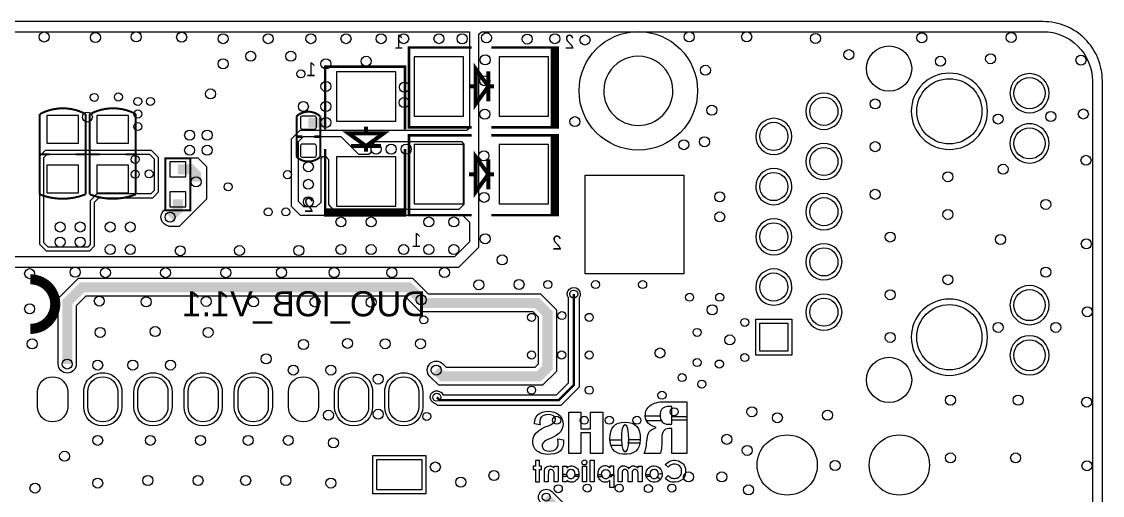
# Model space of a CAD drawing. Extents: x -3.5 to 81.5, y -3.5 to 52.5.
# Drawn here: x 26.8 to 81.5, y 28.5 to 52.5 of the extents above; entities that cross this region are included whole.
import ezdxf

# ---------------------------------------------------------------- set-up
doc = ezdxf.new("R2010")
doc.units = 0
for name, color, linetype in [('BG_OUTLINE', 254, 'CONTINUOUS'), ('BG_SILKSCREEN_BOTTOM', 6, 'CONTINUOUS'), ('ET_BOTTOM', 254, 'CONTINUOUS'), ('PG_SILKSCREEN_BOTTOM', 143, 'CONTINUOUS'), ('PIN_BOTTOM', 1, 'CONTINUOUS'), ('VC_BOTTOM', 254, 'CONTINUOUS')]:
    doc.layers.add(name, color=color, linetype=linetype)

msp = doc.modelspace()

# ---------------------------------------------------------------- linework, layer by layer
at = {"layer": 'BG_OUTLINE'}
msp.add_lwpolyline([(78.5, -3.5001, 0.414214), (81.5, -0.5001), (81.5, 49.5, 0.414214), (78.5, 52.5), (-0.5001, 52.5, 0.414217), (-3.5001, 49.5), (-3.5001, -0.5001, 0.414219), (-0.5001, -3.5001)], format="xyb", close=True, dxfattribs=at)
msp.add_lwpolyline([(59.7499, 48.9999, 1.000001), (56.2499, 48.9999, 0.999999), (59.7499, 48.9999)], format="xyb", dxfattribs=at)
at = {"layer": 'BG_SILKSCREEN_BOTTOM'}
for points in [[(57.8028, 39.7391), (55.3029, 39.7391), (55.3029, 44.7388), (60.3026, 44.7388), (60.3026, 39.7391), (57.8228, 39.7391)], [(59.309, 33.274), (60.452, 33.274), (60.452, 32.3342), (59.69, 32.3342), (59.69, 33.0302), (59.6824, 33.0327), (59.5376, 33.0327), (59.4563, 33.0276), (59.342, 33.0022), (59.248, 32.9514), (59.1795, 32.8803), (59.1312, 32.7838), (59.1083, 32.6644), (59.1058, 32.5247), (59.1261, 32.3977), (59.1668, 32.2986), (58.486, 32.2986), (58.3997, 32.3469), (58.3692, 32.4485), (58.354, 32.5628), (58.3565, 32.6492), (58.3667, 32.7228), (58.3844, 32.7914), (58.4124, 32.8574), (58.4479, 32.9184), (58.4911, 32.9768), (58.5445, 33.0302), (58.6054, 33.0784), (58.674, 33.1241), (58.7477, 33.1622), (58.8264, 33.1953), (58.9128, 33.2232), (59.0017, 33.2461), (59.0982, 33.2613), (59.1312, 33.2638), (59.1998, 33.2689)], [(53.02, 32.1107), (52.7431, 32.1615), (52.7583, 32.3342), (52.8066, 32.479), (52.8828, 32.5958), (52.992, 32.6847), (53.1317, 32.7457), (53.3019, 32.7787), (53.4695, 32.7863), (53.5635, 32.7787), (53.655, 32.766), (53.7388, 32.7431), (53.8175, 32.7127), (53.8912, 32.6771), (53.9572, 32.6314), (54.0182, 32.578), (54.0715, 32.5222), (54.1122, 32.4587), (54.1452, 32.3901), (54.168, 32.319), (54.1833, 32.2428), (54.1884, 32.1589), (54.1757, 32.0192), (54.135, 31.8872), (54.069, 31.7652), (53.9725, 31.6586), (53.848, 31.562), (53.6956, 31.4782), (53.5457, 31.4173), (53.4187, 31.3639), (53.3248, 31.3131), (53.2486, 31.2572), (53.1927, 31.2014), (53.1546, 31.1429), (53.1393, 31.0845), (53.1393, 31.0109), (53.1571, 30.9397), (53.1901, 30.8813), (53.2384, 30.8356), (53.3044, 30.8026), (53.3857, 30.7823), (53.4848, 30.7746), (53.6067, 30.7823), (53.7134, 30.8051), (53.7997, 30.8483), (53.8658, 30.9067), (53.9115, 30.9855), (53.9394, 31.0794), (53.9445, 31.1734), (53.9445, 31.2039), (53.942, 31.2369), (53.9369, 31.2699), (53.9318, 31.3055), (53.9166, 31.3817), (53.9166, 31.3995), (54.2061, 31.336), (54.2087, 31.3182), (54.2112, 31.2776), (54.2138, 31.2268), (54.2138, 31.1861), (54.1909, 31.021), (54.1325, 30.8864), (54.0385, 30.7746), (53.9115, 30.6934), (53.7489, 30.64), (53.5508, 30.6121), (53.3832, 30.607), (53.2841, 30.6172), (53.1901, 30.6324), (53.1038, 30.6553), (53.0225, 30.6883), (52.9488, 30.7289), (52.8803, 30.7772), (52.8193, 30.8331), (52.7685, 30.894), (52.7253, 30.9601), (52.6923, 31.0312), (52.6694, 31.1099), (52.6567, 31.1912), (52.6542, 31.2852), (52.6745, 31.43), (52.7279, 31.5646), (52.8168, 31.689), (52.9387, 31.8008), (53.0962, 31.9024), (53.2867, 31.9938), (53.4594, 32.0573), (53.561, 32.1005), (53.6448, 32.1462), (53.7108, 32.192), (53.7591, 32.2428), (53.7896, 32.2961), (53.8048, 32.3494), (53.7997, 32.418), (53.7794, 32.479), (53.7464, 32.5298), (53.6956, 32.5679), (53.627, 32.5958), (53.5457, 32.6136), (53.4467, 32.6187), (53.3248, 32.6085), (53.2206, 32.5831), (53.1393, 32.5425), (53.0784, 32.4841), (53.0352, 32.4079), (53.0123, 32.3164), (53.0073, 32.2453), (53.0098, 32.225), (53.0098, 32.2072), (53.0123, 32.1869), (53.0174, 32.164), (53.025, 32.1158)], [(56.1975, 32.7482), (56.1975, 30.6476), (55.5854, 30.6476), (55.5854, 31.6916), (55.0901, 31.6916), (55.0901, 30.6476), (54.4805, 30.6476), (54.4805, 32.7482), (55.0901, 32.7482), (55.0901, 31.9024), (55.5854, 31.9024), (55.5854, 32.7482)], [(59.69, 32.5222), (60.452, 32.5222), (60.452, 30.6476), (59.69, 30.6476), (59.69, 31.91), (59.5427, 31.91), (59.4563, 31.8999), (59.3852, 31.877), (59.3242, 31.8364), (59.2734, 31.783), (59.2379, 31.717), (59.2099, 31.6357), (59.1972, 31.5392), (59.1922, 31.4554), (59.1896, 31.2649), (59.1845, 31.1074), (59.1845, 31.0769), (59.182, 31.0109), (59.1769, 30.9474), (59.1718, 30.8864), (59.1617, 30.828), (59.149, 30.7746), (59.1337, 30.7213), (59.1236, 30.6934), (59.116, 30.673), (59.0982, 30.6476), (58.2879, 30.6476), (58.293, 30.6654), (58.3184, 30.7111), (58.3413, 30.767), (58.3616, 30.8305), (58.3819, 30.9042), (58.3971, 30.988), (58.4098, 31.082), (58.4225, 31.1836), (58.4302, 31.2826), (58.4403, 31.369), (58.453, 31.4477), (58.4581, 31.4757), (58.4657, 31.5163), (58.481, 31.5798), (58.4962, 31.6332), (58.514, 31.6814), (58.5343, 31.7195), (58.5572, 31.7525), (58.5876, 31.7856), (58.6232, 31.816), (58.6638, 31.8465), (58.7121, 31.877), (58.768, 31.9049), (58.8289, 31.9329), (58.8975, 31.9608), (58.8264, 31.9989), (58.7045, 32.0472), (58.6003, 32.1056), (58.5165, 32.1767), (58.4479, 32.2555), (58.3997, 32.3469), (58.3692, 32.4485), (58.354, 32.5628), (59.0753, 32.5628), (59.0982, 32.5399), (59.1058, 32.5247), (59.1261, 32.3977), (59.1668, 32.2986), (59.2328, 32.2199), (59.3217, 32.1666), (59.4309, 32.1361), (59.5351, 32.1285), (59.69, 32.1285)], [(57.3329, 32.2377), (57.5183, 32.225), (57.6783, 32.1843), (57.8129, 32.1158), (57.9222, 32.0218), (58.006, 31.8999), (58.0644, 31.75), (58.0949, 31.5747), (58.1025, 31.3741), (58.0974, 31.3385), (58.0822, 31.1836), (57.5183, 31.1836), (57.5081, 31.1937), (57.5183, 31.3385), (57.5107, 31.6687), (57.4777, 31.9075), (57.4192, 32.0523), (57.3329, 32.1005), (57.2465, 32.0523), (57.1881, 31.9075), (57.1551, 31.6687), (57.1475, 31.3385), (57.1678, 31.0515), (56.6623, 31.0515), (56.6268, 31.021), (56.5836, 31.1836), (56.5658, 31.3385), (56.5633, 31.3741), (56.5709, 31.5747), (56.6014, 31.75), (56.6598, 31.8999), (56.7436, 32.0218), (56.8503, 32.1158), (56.9849, 32.1843), (57.1449, 32.225)], [(57.5437, 31.3639), (58.072, 31.3639), (58.0923, 31.3538), (58.0974, 31.3385), (58.0822, 31.1836), (58.0365, 31.021), (57.9679, 30.8864), (57.8714, 30.7772), (57.7494, 30.6959), (57.6021, 30.6426), (57.4269, 30.6146), (57.2364, 30.6146), (57.0636, 30.6426), (56.9163, 30.6959), (56.7944, 30.7772), (56.6979, 30.8864), (56.6268, 31.021), (56.5836, 31.1836), (56.5658, 31.3385), (57.1475, 31.3385), (57.1678, 31.0515), (57.2135, 30.8585), (57.2872, 30.7619), (57.3786, 30.7619), (57.4523, 30.8585), (57.498, 31.0515), (57.5183, 31.3385), (57.5285, 31.3588)], [(52.9946, 29.8374), (53.0962, 29.8374), (53.0962, 30.0076), (52.9946, 30.0076), (52.9946, 30.2997), (52.7964, 30.2997), (52.7964, 30.0076), (52.6771, 30.0076), (52.6771, 29.8374), (52.7964, 29.8374), (52.7964, 29.2202), (52.9946, 29.2202)], [(55.2755, 30.3327), (55.3263, 30.32), (55.3695, 30.2895), (55.3949, 30.2438), (55.3999, 30.1904), (55.3847, 30.1396), (55.3466, 30.099), (55.3009, 30.0787), (55.2475, 30.0787), (55.1993, 30.099), (55.1637, 30.1396), (55.1485, 30.1879), (55.1536, 30.2438), (55.1815, 30.2895), (55.2221, 30.32)], [(55.7657, 29.2202), (55.5676, 29.2202), (55.5676, 30.3124), (55.7657, 30.3124)], [(59.5071, 29.9669), (59.3674, 30.099), (59.4233, 30.1549), (59.4868, 30.2057), (59.5554, 30.2438), (59.629, 30.2768), (59.7052, 30.2971), (59.7814, 30.3098), (59.8653, 30.3098), (59.9567, 30.2997), (60.0431, 30.2743), (60.1243, 30.2336), (60.2005, 30.1828), (60.264, 30.1244), (60.3148, 30.0558), (60.3555, 29.9796), (60.3834, 29.8983), (60.3961, 29.8094), (60.3961, 29.6951), (60.3707, 29.5605), (60.3148, 29.4437), (60.231, 29.3421), (60.1243, 29.2633), (60.005, 29.2151), (59.8653, 29.1948), (59.7713, 29.1973), (59.6976, 29.2075), (59.629, 29.2252), (59.5655, 29.2532), (59.4995, 29.2938), (59.4309, 29.3446), (59.3725, 29.4005), (59.5097, 29.5427), (59.5528, 29.5021), (59.6036, 29.464), (59.6494, 29.4335), (59.6951, 29.4132), (59.7408, 29.4005), (59.7916, 29.3929), (59.8449, 29.3903), (59.9034, 29.398), (59.9618, 29.4107), (60.0151, 29.4361), (60.0634, 29.4665), (60.104, 29.5021), (60.137, 29.5478), (60.165, 29.5961), (60.1853, 29.652), (60.1955, 29.7104), (60.1955, 29.779), (60.1828, 29.8653), (60.1472, 29.9415), (60.0964, 30.0076), (60.0278, 30.0609), (59.9542, 30.0965), (59.8678, 30.1142), (59.7687, 30.1092), (59.6671, 30.0787), (59.5706, 30.0203)], [(53.9445, 30.0076), (53.9445, 29.2633), (53.9318, 29.2202), (53.7464, 29.2202), (53.7464, 29.5707), (53.7439, 29.6266), (53.7413, 29.6672), (53.7362, 29.6951), (53.7261, 29.7332), (53.7108, 29.7663), (53.6905, 29.7942), (53.6651, 29.8171), (53.6372, 29.8348), (53.6067, 29.8425), (53.5762, 29.8475), (53.5508, 29.845), (53.528, 29.8399), (53.5076, 29.8298), (53.4899, 29.8145), (53.4746, 29.7967), (53.4619, 29.7764), (53.4543, 29.7536), (53.4467, 29.718), (53.4441, 29.6697), (53.4416, 29.6037), (53.4416, 29.2202), (53.2562, 29.2202), (53.246, 29.2481), (53.246, 29.7409), (53.2511, 29.812), (53.2689, 29.8729), (53.2968, 29.9237), (53.3375, 29.9669), (53.3908, 29.9999), (53.4492, 30.0203), (53.5127, 30.0279), (53.5457, 30.0253), (53.5762, 30.0203), (53.6092, 30.0126), (53.6397, 29.9974), (53.6727, 29.9796), (53.7083, 29.9568), (53.7464, 29.9263), (53.7464, 30.0025), (53.7566, 30.0076)], [(54.196, 30.0076), (54.3789, 30.0076), (54.3789, 29.9288), (54.3814, 29.9237), (54.4271, 29.9644), (54.4525, 29.9796), (54.5262, 30.0126), (54.5541, 30.0203), (54.5821, 30.0253), (54.61, 30.0279), (54.6557, 30.0253), (54.7167, 30.0177), (54.7726, 29.9974), (54.8234, 29.9695), (54.8716, 29.9288), (54.9148, 29.8806), (54.9478, 29.8272), (54.9732, 29.7663), (54.9885, 29.7002), (54.9961, 29.6291), (54.9935, 29.5885), (54.9935, 29.558), (54.9808, 29.4919), (54.7802, 29.4919), (54.7726, 29.4945), (54.798, 29.5885), (54.7903, 29.6901), (54.7472, 29.7739), (54.676, 29.8298), (54.5871, 29.8475), (54.4957, 29.8298), (54.4246, 29.7739), (54.3789, 29.6926), (54.3712, 29.5885), (54.3966, 29.4945), (54.1807, 29.4945), (54.1807, 30.005)], [(54.2061, 29.6139), (54.3458, 29.6139), (54.3662, 29.6037), (54.3712, 29.5885), (54.3966, 29.4945), (54.4576, 29.4234), (54.5389, 29.3853), (54.6329, 29.3853), (54.7116, 29.4234), (54.7726, 29.4945), (54.798, 29.5885), (54.9935, 29.5885), (54.9935, 29.558), (54.9808, 29.4919), (54.9605, 29.431), (54.93, 29.3751), (54.8894, 29.3218), (54.8411, 29.2786), (54.7903, 29.243), (54.7345, 29.2202), (54.6786, 29.2049), (54.6176, 29.1998), (54.5922, 29.2024), (54.5643, 29.2049), (54.5262, 29.2125), (54.4881, 29.2278), (54.4652, 29.2379), (54.4424, 29.2532), (54.417, 29.271), (54.3789, 29.3014), (54.3789, 29.2227), (54.3712, 29.2202), (54.1833, 29.2202), (54.1807, 29.2633), (54.1807, 29.5885), (54.1909, 29.6088)], [(55.372, 29.2202), (55.1765, 29.2202), (55.1765, 30.0076), (55.372, 30.0076)], [(56.6598, 29.5631), (56.7588, 29.5631), (56.7588, 30.005), (56.7436, 30.0076), (56.5607, 30.0076), (56.5607, 29.9288), (56.5582, 29.9237), (56.5125, 29.9644), (56.4871, 29.9796), (56.4642, 29.9923), (56.4363, 30.005), (56.3575, 30.0253), (56.3296, 30.0279), (56.2839, 30.0253), (56.2229, 30.0177), (56.1696, 29.9974), (56.1162, 29.9695), (56.068, 29.9288), (56.0248, 29.8806), (55.9918, 29.8272), (55.9664, 29.7663), (55.9511, 29.7002), (55.9435, 29.6291), (55.946, 29.5885), (55.946, 29.558), (55.9587, 29.4919), (56.1086, 29.4919), (56.1111, 29.4945), (56.167, 29.4945), (56.1416, 29.5885), (56.1492, 29.6901), (56.1924, 29.7739), (56.2635, 29.8298), (56.355, 29.8475), (56.4439, 29.8298), (56.5175, 29.7739), (56.5607, 29.6926), (56.5683, 29.5885), (56.5429, 29.4945), (56.5912, 29.4945), (56.6598, 29.497)], [(56.5683, 29.5885), (56.7588, 29.5885), (56.7588, 28.9916), (56.7563, 28.9331), (56.5683, 28.9331), (56.5607, 28.9408), (56.5607, 29.2964), (56.5455, 29.2913), (56.5226, 29.271), (56.4998, 29.2532), (56.4744, 29.2379), (56.4007, 29.21), (56.3753, 29.2049), (56.3474, 29.2024), (56.322, 29.1998), (56.261, 29.2049), (56.2051, 29.2202), (56.1492, 29.243), (56.0984, 29.2786), (56.0502, 29.3218), (56.0121, 29.3751), (55.9791, 29.431), (55.9587, 29.4919), (55.946, 29.558), (55.946, 29.5885), (56.1416, 29.5885), (56.167, 29.4945), (56.228, 29.4234), (56.3067, 29.3853), (56.4007, 29.3853), (56.482, 29.4234), (56.5429, 29.4945)], [(58.1914, 30.0076), (58.1914, 29.2227), (58.1863, 29.2202), (57.9933, 29.2202), (57.9933, 29.5783), (57.9907, 29.6291), (57.9907, 29.652), (57.9882, 29.6723), (57.9831, 29.6901), (57.978, 29.7231), (57.973, 29.7383), (57.9653, 29.7561), (57.9552, 29.7713), (57.9374, 29.7942), (57.8942, 29.8298), (57.8714, 29.8399), (57.8485, 29.845), (57.8256, 29.8475), (57.8053, 29.845), (57.7952, 29.845), (57.785, 29.8425), (57.7596, 29.8323), (57.724, 29.7993), (57.719, 29.7917), (57.7113, 29.784), (57.7088, 29.7739), (57.7012, 29.7561), (57.6961, 29.7383), (57.691, 29.7078), (57.6859, 29.6697), (57.6859, 29.6266), (57.6834, 29.2227), (57.6809, 29.2202), (57.4878, 29.2202), (57.4878, 29.5834), (57.4853, 29.6316), (57.4827, 29.6545), (57.4777, 29.6951), (57.4751, 29.7104), (57.4675, 29.7383), (57.4497, 29.7739), (57.4091, 29.8171), (57.3557, 29.8425), (57.3202, 29.8475), (57.3049, 29.8475), (57.277, 29.8425), (57.2694, 29.8399), (57.2287, 29.8171), (57.2211, 29.8069), (57.211, 29.7942), (57.2033, 29.7815), (57.1983, 29.7663), (57.1881, 29.7256), (57.183, 29.6748), (57.1805, 29.6443), (57.1805, 29.2202), (56.9849, 29.2202), (56.9824, 29.2303), (56.9824, 29.6774), (56.9849, 29.7307), (56.9849, 29.7612), (56.9874, 29.7866), (56.9925, 29.812), (56.9951, 29.8348), (57.0001, 29.8552), (57.0078, 29.8755), (57.0382, 29.9339), (57.0738, 29.9695), (57.1373, 30.005), (57.1703, 30.0177), (57.1881, 30.0228), (57.2084, 30.0253), (57.2262, 30.0279), (57.2668, 30.0279), (57.2846, 30.0253), (57.3049, 30.0228), (57.3811, 29.9999), (57.4472, 29.9593), (57.47, 29.9415), (57.5081, 29.8958), (57.5183, 29.8907), (57.5488, 29.9364), (57.5996, 29.9847), (57.6631, 30.0152), (57.7088, 30.0253), (57.7266, 30.0279), (57.7698, 30.0279), (57.7952, 30.0253), (57.8129, 30.0203), (57.8866, 29.9974), (57.9476, 29.9593), (57.9603, 29.9491), (57.9933, 29.9161), (57.9933, 30.0076)], [(58.8061, 30.0279), (58.9001, 30.0177), (58.989, 29.9822), (59.0702, 29.9263), (59.1464, 29.845), (59.1922, 29.7459), (59.2125, 29.6367), (59.2099, 29.5859), (59.2049, 29.5275), (59.1718, 29.431), (59.116, 29.3446), (58.9966, 29.4462), (58.989, 29.4945), (59.0169, 29.5859), (59.0067, 29.6875), (58.9636, 29.7688), (58.8924, 29.8221), (58.8035, 29.8425), (58.7121, 29.8221), (58.641, 29.7688), (58.5978, 29.6875), (58.5902, 29.5885), (58.6156, 29.4945), (58.42, 29.4945), (58.4048, 29.497), (58.3895, 29.5656), (58.3895, 29.5885), (58.387, 29.6367), (58.3971, 29.7053), (58.4175, 29.7713), (58.4505, 29.8323), (58.4911, 29.8882), (58.5419, 29.9364), (58.6029, 29.9745), (58.6664, 30.005), (58.735, 30.0228)], [(59.116, 29.6367), (59.2125, 29.6367), (59.2099, 29.5859), (59.2049, 29.5275), (59.1718, 29.431), (59.116, 29.3446), (59.0372, 29.2735), (58.9483, 29.2252), (58.8467, 29.2024), (58.7604, 29.2024), (58.6918, 29.2151), (58.6257, 29.2379), (58.5648, 29.2735), (58.5114, 29.3167), (58.4657, 29.37), (58.4302, 29.431), (58.4048, 29.497), (58.3895, 29.5656), (58.3895, 29.5885), (58.5902, 29.5885), (58.6156, 29.4945), (58.6765, 29.4259), (58.7578, 29.3878), (58.8518, 29.3878), (58.9305, 29.4234), (58.989, 29.4945), (59.0169, 29.5859), (59.0245, 29.6062)]]:
    msp.add_lwpolyline(points, close=True, dxfattribs=at)
at = {"layer": 'BG_SILKSCREEN_BOTTOM', "const_width": 0.015}
for points in [[(27.2219, 36.7096, 0.19911), (28.2826, 37.1493, 0.199096), (28.7221, 38.21, 0.199103), (28.2826, 39.2707, 0.199105), (27.2219, 39.7101)], [(27.2219, 36.7246, 0.198861), (28.272, 37.1597, 0.198922), (28.7071, 38.21, 0.198893), (28.272, 39.26, 0.19892), (27.2219, 39.6951)], [(27.2219, 36.7322, 0.198578), (28.2677, 37.1645, 0.198509), (28.6997, 38.21, 0.198726), (28.2677, 39.2542, 0.199114), (27.2219, 39.688)], [(27.2219, 36.7398, 0.198897), (28.2616, 37.1706, 0.198887), (28.6921, 38.21, 0.198862), (28.2616, 39.2496, 0.198885), (27.2219, 39.6801)], [(27.2219, 36.7472, 0.198335), (28.257, 37.1747, 0.198347), (28.6847, 38.21, 0.198749), (28.257, 39.2435, 0.19916), (27.2219, 39.673)], [(27.2219, 36.7548, 0.198753), (28.2511, 37.1808, 0.198709), (28.6771, 38.21, 0.198716), (28.2511, 39.2392, 0.198726), (27.2219, 39.6654)], [(27.2219, 36.7622, 0.198354), (28.2466, 37.1853, 0.198359), (28.6697, 38.21, 0.198503), (28.2466, 39.2331, 0.198914), (27.2219, 39.6578)], [(27.2219, 36.7698, 0.198678), (28.2405, 37.1912, 0.198734), (28.6621, 38.21, 0.198697), (28.2405, 39.2285, 0.198732), (27.2219, 39.6504)], [(27.2219, 36.7774, 0.198538), (28.2346, 37.196, 0.198895), (28.6545, 38.21, 0.199102), (28.2346, 39.2227, 0.199093), (27.2219, 39.6425)], [(27.2219, 36.7848, 0.198734), (28.2301, 37.2021, 0.198662), (28.6471, 38.21, 0.198682), (28.2301, 39.2181, 0.198712), (27.2219, 39.6352)], [(27.2219, 36.7924, 0.198452), (28.224, 37.2062, 0.198958), (28.6395, 38.21, 0.19912), (28.224, 39.212, 0.199156), (27.2219, 39.6278)], [(27.2219, 36.7998, 0.198602), (28.2197, 37.2125, 0.198454), (28.6321, 38.21, 0.198945), (28.2197, 39.2064, 0.199316), (27.2219, 39.6202)], [(27.2219, 36.8071, 0.199159), (28.2136, 37.2186, 0.199048), (28.6245, 38.21, 0.199085), (28.2136, 39.2016, 0.199122), (27.2219, 39.6128)], [(27.2219, 36.815, 0.198496), (28.209, 37.2227, 0.198562), (28.6172, 38.21, 0.198897), (28.209, 39.1955, 0.199322), (27.2219, 39.6052)], [(27.2219, 36.8221, 0.198896), (28.2031, 37.2288, 0.414184), (28.2031, 39.1912, 0.198909), (27.2219, 39.5976)], [(27.2219, 36.8297, 0.198524), (28.1986, 37.2336, 0.198451), (28.6022, 38.21, 0.198696), (28.1986, 39.1851, 0.199125), (27.2219, 39.5902)], [(27.2219, 36.8371, 0.198862), (28.1925, 37.2392, 0.198946), (28.5946, 38.21, 0.198955), (28.1925, 39.1805, 0.198985), (27.2219, 39.5826)], [(27.2219, 36.8447, 0.198354), (28.1882, 37.244, 0.198247), (28.5872, 38.21, 0.198722), (28.1882, 39.1747, 0.19915), (27.2219, 39.5752)], [(27.2219, 36.8526, 0.198953), (28.1821, 37.2501, 0.198885), (28.5796, 38.21, 0.198923), (28.1821, 39.1701, 0.198953), (27.2219, 39.5676)], [(27.2219, 36.8597, 0.198289), (28.1775, 37.2542, 0.198349), (28.5722, 38.21, 0.198507), (28.1775, 39.164, 0.19894), (27.2219, 39.5602)], [(27.2219, 36.8673, 0.198693), (28.1716, 37.2603, 0.198698), (28.5646, 38.21, 0.198706), (28.1716, 39.1597, 0.198698), (27.2219, 39.5526)], [(27.2219, 36.8747, 0.198481), (28.1656, 37.2648, 0.198899), (28.5572, 38.21, 0.199303), (28.1656, 39.1536, 0.199341), (27.2219, 39.5455)], [(27.2219, 36.8823, 0.198638), (28.161, 37.2707, 0.198698), (28.5496, 38.21, 0.198746), (28.161, 39.149, 0.198774), (27.2219, 39.5376)], [(27.2219, 36.8897, 0.198478), (28.1551, 37.2755, 0.198882), (28.5422, 38.21, 0.199114), (28.1551, 39.1432, 0.19912), (27.2219, 39.5303)], [(27.2219, 36.8973, 0.198744), (28.1506, 37.2816, 0.198665), (28.5346, 38.21, 0.198928), (28.1506, 39.1371, 0.199372), (27.2219, 39.5229)], [(27.2219, 36.9047, 0.198255), (28.1445, 37.2857, 0.198736), (28.527, 38.21, 0.199095), (28.1445, 39.1325, 0.199124), (27.2219, 39.515)], [(27.2219, 36.9123, 0.198542), (28.1402, 37.292, 0.198463), (28.5196, 38.21, 0.19892), (28.1402, 39.1269, 0.199362), (27.2219, 39.5079)], [(27.2219, 36.9199, 0.199131), (28.1341, 37.2981, 0.199066), (28.512, 38.21, 0.199106), (28.1341, 39.1221, 0.199132), (27.2219, 39.5)], [(27.2219, 36.9273, 0.198422), (28.1295, 37.3022, 0.198485), (28.5046, 38.21, 0.198663), (28.1295, 39.116, 0.199127), (27.2219, 39.4927)], [(27.2219, 36.9346, 0.198885), (28.1236, 37.3083, 0.198919), (28.497, 38.21, 0.198869), (28.1236, 39.1117, 0.19888), (27.2219, 39.4853)], [(27.2219, 36.9425, 0.198516), (28.1191, 37.3131, 0.198443), (28.4897, 38.21, 0.198724), (28.1191, 39.1056, 0.19919), (27.2219, 39.4777)], [(27.2219, 36.9496, 0.198914), (28.113, 37.3187, 0.198957), (28.482, 38.21, 0.198899), (28.113, 39.101, 0.198934), (27.2219, 39.4701)], [(27.2219, 36.9575, 0.198296), (28.1087, 37.3235, 0.198223), (28.4747, 38.21, 0.198739), (28.1087, 39.0954, 0.199152), (27.2219, 39.4627)], [(27.2219, 36.9646, 0.198939), (28.1026, 37.3296, 0.19885), (28.467, 38.21, 0.198877), (28.1026, 39.0906, 0.198912), (27.2219, 39.4551)], [(27.2219, 36.9722, 0.198197), (28.098, 37.3337, 0.198262), (28.4597, 38.21, 0.198425), (28.098, 39.0845, 0.198897), (27.2219, 39.4477)], [(27.2219, 36.9801, 0.198617), (28.0921, 37.3398, 0.413608), (28.0921, 39.0802, 0.198643), (27.2219, 39.4401)], [(27.2219, 36.9872, 0.198517), (28.086, 37.3446, 0.198913), (28.4447, 38.21, 0.199132), (28.086, 39.0741, 0.199129), (27.2219, 39.4327)], [(27.2219, 36.9948, 0.198654), (28.0815, 37.3502, 0.198735), (28.4371, 38.21, 0.198691), (28.0815, 39.0695, 0.198725), (27.2219, 39.4251)], [(27.2219, 37.0022, 0.198485), (28.0756, 37.355, 0.198886), (28.4297, 38.21, 0.199169), (28.0756, 39.0637, 0.199181), (27.2219, 39.418)], [(27.2219, 37.0098, 0.198499), (28.0711, 37.3611, 0.198377), (28.4221, 38.21, 0.198883), (28.0711, 39.0576, 0.199353), (27.2219, 39.4101)], [(27.2219, 37.0172, 0.199087), (28.065, 37.3667, 0.199207), (28.4145, 38.21, 0.19915), (28.065, 39.053, 0.199184), (27.2219, 39.4025)], [(27.2265, 36.7472, 0.414181), (28.704, 38.2252, 0.1993), (28.2705, 39.2694, 0.199229), (27.2265, 39.7027)], [(27.2339, 36.7246, 0.198922), (28.2842, 37.1597, 0.198922), (28.719, 38.21, 0.414187), (27.2339, 39.6951)], [(27.2219, 37.0248, 0.198402), (28.0606, 37.3713, 0.198408), (28.4071, 38.21, 0.198941), (28.0606, 39.0474, 0.199341), (27.2219, 39.3951)], [(27.2219, 37.0322, 0.198915), (28.0546, 37.3776, 0.198884), (28.3995, 38.21, 0.198928), (28.0546, 39.0426, 0.198954), (27.2219, 39.3875)], [(27.2219, 37.0398, 0.19841), (28.05, 37.3817, 0.198479), (28.3921, 38.21, 0.198641), (28.05, 39.0365, 0.199156), (27.2219, 39.3804)], [(27.2219, 37.0474, 0.41423), (28.3845, 38.21, 0.198931), (28.0441, 39.0322, 0.198932), (27.2219, 39.3725)], [(27.2219, 37.0548, 0.198247), (28.0396, 37.3926, 0.19812), (28.3771, 38.21, 0.198664), (28.0396, 39.0261, 0.199179), (27.2219, 39.3652)], [(27.2219, 37.0624, 0.19884), (28.0335, 37.3982, 0.198963), (28.3695, 38.21, 0.198849), (28.0335, 39.0215, 0.198893), (27.2219, 39.3578)], [(27.2219, 37.0698, 0.198203), (28.0292, 37.403, 0.198114), (28.3621, 38.21, 0.198669), (28.0292, 39.0159, 0.199127), (27.2219, 39.3502)], [(27.2219, 37.0771, 0.198721), (28.0231, 37.4091, 0.198602), (28.3545, 38.21, 0.198647), (28.0231, 39.0111, 0.198692), (27.2219, 39.3428)], [(27.2219, 37.085, 0.198186), (28.0185, 37.4134, 0.198202), (28.3472, 38.21, 0.198394), (28.0185, 39.005, 0.198919), (27.2219, 39.3352)], [(27.2219, 37.0924, 0.198674), (28.0126, 37.4193, 0.198676), (28.3395, 38.21, 0.198685), (28.0126, 39.0007, 0.198692), (27.2219, 39.3276)], [(27.2219, 37.0997, 0.198427), (28.0065, 37.4241, 0.198866), (28.3322, 38.21, 0.199154), (28.0065, 38.9946, 0.199157), (27.2219, 39.3202)], [(27.2219, 37.1076, 0.198641), (28.002, 37.4297, 0.198719), (28.3246, 38.21, 0.198892), (28.002, 38.9885, 0.19943), (27.2219, 39.3126)], [(27.2219, 37.1147, 0.198196), (27.9961, 37.4345, 0.198597), (28.3172, 38.21, 0.199155), (27.9961, 38.9842, 0.199131), (27.2219, 39.3052)], [(27.2219, 37.1226, 0.198494), (27.9916, 37.4406, 0.198322), (28.3096, 38.21, 0.19892), (27.9916, 38.9781, 0.199465), (27.2219, 39.2976)], [(27.2219, 37.1297, 0.199156), (27.9855, 37.4462, 0.199201), (28.3019, 38.21, 0.199138), (27.9855, 38.9735, 0.199178), (27.2219, 39.29)], [(27.2219, 37.1373, 0.198382), (27.9809, 37.4508, 0.198457), (28.2946, 38.21, 0.198711), (27.9809, 38.9679, 0.199103), (27.2219, 39.2826)], [(27.2219, 37.1447, 0.198927), (27.9751, 37.4571, 0.414097), (27.9751, 38.9631, 0.198917), (27.2219, 39.275)], [(27.2219, 37.1523, 0.198364), (27.9705, 37.4614, 0.198371), (28.2796, 38.21, 0.19862), (27.9705, 38.957, 0.199191), (27.2219, 39.2676)], [(27.2219, 37.1597, 0.198879), (27.9646, 37.4673, 0.198886), (28.272, 38.21, 0.198896), (27.9646, 38.9527, 0.198899), (27.2219, 39.26)], [(27.2219, 37.1673, 0.198224), (27.9601, 37.4721, 0.198042), (28.2646, 38.21, 0.198645), (27.9601, 38.9466, 0.199223), (27.2219, 39.2529)], [(27.2219, 37.1747, 0.199009), (27.954, 37.4782, 0.198823), (28.257, 38.21, 0.198873), (27.954, 38.942, 0.198905), (27.2219, 39.245)], [(27.2219, 37.1823, 0.198113), (27.9494, 37.4825, 0.198121), (28.2496, 38.21, 0.198436), (27.9494, 38.9364, 0.198842), (27.2219, 39.2379)], [(27.2219, 37.1899, 0.198652), (27.9436, 37.4886, 0.198575), (28.242, 38.21, 0.198626), (27.9436, 38.9316, 0.19864), (27.2219, 39.23)], [(27.2219, 37.1973, 0.198344), (27.9375, 37.4929, 0.198895), (28.2346, 38.21, 0.199135), (27.9375, 38.9255, 0.199179), (27.2219, 39.2227)], [(27.2219, 37.2049, 0.198522), (27.9329, 37.4988, 0.198602), (28.227, 38.21, 0.19869), (27.9329, 38.9209, 0.198741), (27.2219, 39.2153)]]:
    msp.add_lwpolyline(points, format="xyb", dxfattribs=at)
for points in [[(27.2219, 39.7101), (27.2219, 39.2153)], [(27.2219, 37.2049), (27.2219, 36.7096)]]:
    msp.add_lwpolyline(points, dxfattribs=at)
at = {"layer": 'ET_BOTTOM'}
for points in [[(24.4018, 40.0799), (48.9128, 40.0799), (49.9288, 41.0959), (49.9288, 51.8648), (50.0558, 51.9918), (78.5, 51.9918, -0.414214), (80.9917, 49.5), (80.9917, -0.5001, -0.414214), (78.5, -2.9919), (-0.5001, -2.9919, -0.41422)], [(53.0614, 28.1694, -1), (53.6186, 28.7266), (54.7502, 27.5953)]]:
    msp.add_lwpolyline(points, format="xyb", dxfattribs=at)
for points in [[(24.7523, 40.6032), (24.2748, 41.0807), (24.2748, 51.6496), (24.6169, 51.9918), (49.4462, 51.9918), (49.4462, 47.1132), (49.3243, 46.9913), (40.8635, 46.9913), (40.419, 46.5468), (40.419, 43.161), (40.8737, 42.7063), (49.1033, 42.7063), (49.4462, 42.3634), (49.4462, 41.3601), (48.6893, 40.6032)], [(44.4678, 45.9042), (44.4678, 46.2039), (44.6938, 46.4299), (49.0398, 46.4299), (49.1668, 46.3029), (49.1668, 43.2549), (48.9128, 43.0009), (42.5628, 43.0009), (42.4358, 43.1279), (42.4358, 43.1355), (42.3266, 43.2448), (42.3266, 45.5155), (42.1869, 45.6552), (41.9913, 45.6552), (41.9164, 45.5803), (41.9164, 43.3502), (41.6941, 43.1279), (41.0642, 43.1279), (40.7848, 43.4073), (40.7848, 46.4299), (41.0388, 46.6839), (42.9438, 46.6839), (43.8328, 45.7949), (44.3586, 45.7949)], [(30.4475, 43.356), (30.4475, 41.1386), (30.2011, 40.8925), (28.036, 40.8925), (27.6957, 41.2326), (27.6957, 45.7065), (27.9878, 45.9984), (33.3304, 45.9984), (33.6819, 45.6468), (33.6819, 43.8653), (33.3939, 43.5773), (30.6685, 43.5773)], [(30.1168, 41.0959), (28.1203, 41.0959), (27.8994, 41.3169), (27.8994, 45.6222), (28.0721, 45.7949), (33.2461, 45.7949), (33.4785, 45.5625), (33.4785, 43.9496), (33.3096, 43.7807), (30.5841, 43.7807), (30.2438, 43.4404), (30.2438, 41.2229)], [(63.945, 37.4498), (65.7748, 37.4498), (65.7748, 35.6199), (63.945, 35.6199)], [(44.5546, 30.5486), (47.2481, 30.5486), (47.2481, 28.6177), (44.5546, 28.6177)]]:
    msp.add_lwpolyline(points, close=True, dxfattribs=at)
for points in [[(75.6796, 47.9649, 1), (71.8202, 47.9648, 1)], [(78.801, 48.8798, 1), (76.8187, 48.8797, 1)], [(68.3148, 47.9649, 1), (66.485, 47.9648, 1)], [(65.7748, 46.6949, 1), (63.945, 46.6948, 1)], [(78.801, 46.3398, 1), (76.8187, 46.3397, 1)], [(68.3148, 45.4249, 1), (66.485, 45.4248, 1)], [(34.2443, 42.1322), (34.2196, 42.1569), (34.2041, 42.1599, -0.603884), (33.9639, 42.9334), (34.0411, 43.0106), (34.0411, 45.5104), (34.1401, 45.6095), (35.6997, 45.6095), (36.1366, 45.1726), (36.1366, 43.5216), (34.7472, 42.1322)], [(65.7748, 44.1549, 1), (63.945, 44.1548, 1)], [(68.3148, 42.8849, 1), (66.485, 42.8848, 1)], [(65.7748, 41.6149, 1), (63.945, 41.6148, 1)], [(68.3148, 40.3449, 1), (66.485, 40.3448, 1)], [(65.7748, 39.0749, 1), (63.945, 39.0748, 1)], [(30.0269, 38.6039), (29.5407, 38.1175), (29.5407, 35.179, -1), (28.6253, 35.179), (28.6253, 38.4965), (29.6479, 39.5188), (46.5648, 39.5188), (47.3573, 38.7264), (53.0545, 38.7264), (53.8587, 37.9225), (53.8587, 34.8079), (53.1536, 34.1031), (47.8927, 34.1031), (47.4462, 34.5493, -1), (48.0934, 35.1965), (48.2717, 35.018), (52.7746, 35.018), (52.9433, 35.1869), (52.9433, 37.5435), (52.6755, 37.8115), (46.9783, 37.8115), (46.1858, 38.6039)], [(54.9991, 34.0053), (54.0756, 33.082), (47.8343, 33.082), (47.7472, 33.1691), (47.7322, 33.1721, -1.600575), (48.0936, 33.6441), (48.1076, 33.6159), (53.8541, 33.6159), (54.4647, 34.2268), (54.4647, 38.5209, -1.968133), (54.9991, 38.5209)], [(78.801, 38.1599, 1), (76.8187, 38.16, 1)], [(68.3148, 37.8049, 1), (66.485, 37.8048, 1)], [(75.6796, 36.5349, 1), (71.8202, 36.5348, 1)], [(78.801, 35.6199, 1), (76.8187, 35.62, 1)], [(31.848, 33.0121, -0.999973), (29.9171, 33.0121), (29.9171, 33.7741, -1.000027), (31.848, 33.7741)], [(34.388, 33.0121, -0.999973), (32.4571, 33.0121), (32.4571, 33.7741, -1.000027), (34.388, 33.7741)], [(36.928, 33.0121, -0.999973), (34.9971, 33.0121), (34.9971, 33.7741, -1.000027), (36.928, 33.7741)], [(39.468, 33.0121, -0.999973), (37.5371, 33.0121), (37.5371, 33.7741, -1.000027), (39.468, 33.7741)], [(44.548, 33.0121, -0.999973), (42.6171, 33.0121), (42.6171, 33.7741, -1.000027), (44.548, 33.7741)], [(47.088, 33.0121, -0.999973), (45.1571, 33.0121), (45.1571, 33.7741, -1.000027), (47.088, 33.7741)]]:
    msp.add_lwpolyline(points, format="xyb", close=True, dxfattribs=at)
for points, const_width in [([(41.2928, 47.3951), (42.1818, 47.3951)], 0.508), ([(34.6888, 45.0329), (35.339, 45.0329), (35.6057, 44.7662), (35.6057, 44.3979)], 0.508), ([(34.6888, 43.5089), (34.6888, 43.0111), (34.2875, 42.6098)], 0.508), ([(29.083, 35.179), (29.083, 38.307), (29.8374, 39.0614), (46.3753, 39.0614), (47.0078, 38.4289)], 0.508), ([(47.0078, 38.4289), (47.1678, 38.2689), (52.865, 38.2689), (53.401, 37.733), (53.401, 34.9974), (52.9641, 34.5605), (48.0822, 34.5605), (47.7698, 34.8729)], 0.508), ([(54.7319, 38.716), (54.7319, 34.116), (53.9648, 33.3489), (47.945, 33.3489), (47.7977, 33.4962)], 0.127), ([(53.34, 28.448), (54.356, 27.432), (54.356, 25.146), (54.991, 24.511), (56.642, 24.511)], 0.381)]:
    msp.add_lwpolyline(points, dxfattribs=dict(at, const_width=const_width))
at = {"layer": 'PG_SILKSCREEN_BOTTOM'}
for points, const_width in [([(49.5557, 47.1538), (46.3923, 47.1538), (46.3923, 51.194), (49.5557, 51.194)], 0.127), ([(50.5559, 51.194), (53.4507, 51.194)], 0.127), ([(53.3883, 51.194), (53.6194, 51.194), (53.6194, 47.1538), (51.2989, 47.1538)], 0.127), ([(53.4881, 51.194), (53.7192, 51.194), (53.7192, 47.1538), (51.3987, 47.1538)], 0.127), ([(53.5882, 51.194), (53.8193, 51.194), (53.8193, 47.1538), (51.4988, 47.1538)], 0.127), ([(53.6882, 51.194), (53.9194, 51.194), (53.9194, 47.1538), (51.5988, 47.1538)], 0.127), ([(50.4066, 49.2239), (49.7637, 48.3349), (49.7637, 50.1129), (50.4066, 49.2239)], 0.2032), ([(42.1437, 47.0571), (42.1437, 50.2204), (46.1838, 50.2204), (46.1838, 47.0571)], 0.127), ([(50.4066, 48.4619), (50.4066, 49.9859)], 0.2032), ([(49.4208, 49.2239), (49.7637, 49.2239)], 0.2032), ([(50.4368, 49.2239), (50.6908, 49.2239)], 0.2032), ([(27.6807, 47.8269), (27.6807, 45.5409)], 0.1016), ([(30.2207, 47.8269), (30.2207, 45.5409)], 0.1016), ([(44.2138, 47.1919), (44.2138, 46.849)], 0.2032), ([(53.4507, 47.1538), (50.5559, 47.1538)], 0.127), ([(40.734, 46.6839), (40.988, 46.6839)], 0.127), ([(41.5976, 46.6839), (41.8516, 46.6839)], 0.127), ([(44.2138, 46.2062), (43.3248, 46.849), (45.1028, 46.849), (44.2138, 46.2062)], 0.2032), ([(49.5557, 42.7088), (46.3923, 42.7088), (46.3923, 46.749), (49.5557, 46.749)], 0.127), ([(50.5559, 46.749), (53.4507, 46.749)], 0.127), ([(53.3883, 46.749), (53.6194, 46.749), (53.6194, 42.7088), (51.2989, 42.7088)], 0.127), ([(53.4881, 46.749), (53.7192, 46.749), (53.7192, 42.7088), (51.3987, 42.7088)], 0.127), ([(53.5882, 46.749), (53.8193, 46.749), (53.8193, 42.7088), (51.4988, 42.7088)], 0.127), ([(53.6882, 46.749), (53.9194, 46.749), (53.9194, 42.7088), (51.5988, 42.7088)], 0.127), ([(42.1437, 43.162), (42.1437, 46.0568)], 0.127), ([(43.4518, 46.2062), (44.9758, 46.2062)], 0.2032), ([(44.2138, 46.1759), (44.2138, 45.9219)], 0.2032), ([(46.1838, 46.0568), (46.1838, 43.162)], 0.127), ([(50.4066, 44.7789), (49.7637, 43.8899), (49.7637, 45.6679), (50.4066, 44.7789)], 0.2032), ([(27.6807, 45.7949), (28.1887, 45.7949)], 0.1016), ([(30.0129, 45.7949), (29.5049, 45.7949)], 0.1016), ([(30.2207, 45.7949), (30.7287, 45.7949)], 0.1016), ([(32.5529, 45.7949), (32.0449, 45.7949)], 0.1016), ([(34.0538, 45.5917), (34.0538, 42.9501), (35.3238, 42.9501), (35.3238, 45.5917), (34.0538, 45.5917)], 0.1016), ([(50.4066, 44.0169), (50.4066, 45.5409)], 0.2032), ([(46.1838, 43.2244), (46.1838, 42.9933), (42.1437, 42.9933), (42.1437, 45.3139)], 0.127), ([(46.1838, 43.1246), (46.1838, 42.8935), (42.1437, 42.8935), (42.1437, 45.214)], 0.127), ([(46.1838, 43.0246), (46.1838, 42.7934), (42.1437, 42.7934), (42.1437, 45.114)], 0.127), ([(46.1838, 42.9245), (46.1838, 42.6933), (42.1437, 42.6933), (42.1437, 45.0139)], 0.127), ([(49.4208, 44.7789), (49.7637, 44.7789)], 0.2032), ([(50.4368, 44.7789), (50.6908, 44.7789)], 0.2032), ([(53.4507, 42.7088), (50.5559, 42.7088)], 0.127)]:
    msp.add_lwpolyline(points, dxfattribs=dict(at, const_width=const_width))
at = {"layer": 'PG_SILKSCREEN_BOTTOM', "const_width": 0.1016}
for points in [[(30.0129, 45.6679), (30.0129, 47.8269, 0.250008), (27.7038, 47.8269)], [(32.5529, 45.6679), (32.5529, 47.8269, 0.250008), (30.2438, 47.8269)], [(40.6928, 45.6585), (40.6928, 47.7093, -0.389618), (41.8927, 47.7093)], [(41.8927, 47.7093), (41.8927, 45.6585, -0.389665), (40.6928, 45.6585)], [(27.6807, 45.6679), (27.6807, 43.7629, 0.190964), (30.0129, 43.7629), (30.0129, 45.6679)], [(30.2207, 45.6679), (30.2207, 43.7629, 0.190964), (32.5529, 43.7629), (32.5529, 45.6679)]]:
    msp.add_lwpolyline(points, format="xyb", dxfattribs=at)
at = {"layer": 'PIN_BOTTOM'}
for points in [[(46.6557, 50.7239), (46.6557, 47.7239), (49.1557, 47.7239), (49.1557, 50.7239)], [(50.9558, 50.7239), (50.9558, 47.7239), (53.456, 47.7239), (53.456, 50.7239)], [(45.7138, 49.9571), (42.7138, 49.9571), (42.7138, 47.4569), (45.7138, 47.4569)], [(29.6469, 46.3463), (29.6469, 47.7433), (28.0467, 47.7433), (28.0467, 46.3463)], [(32.1869, 46.3463), (32.1869, 47.7433), (30.5867, 47.7433), (30.5867, 46.3463)], [(46.6557, 46.2789), (46.6557, 43.2789), (49.1557, 43.2789), (49.1557, 46.2789)], [(50.9558, 46.2789), (50.9558, 43.2789), (53.456, 43.2789), (53.456, 46.2789)], [(45.7138, 45.6568), (42.7138, 45.6568), (42.7138, 43.1568), (45.7138, 43.1568)], [(28.0467, 45.2435), (28.0467, 43.8465), (29.6469, 43.8465), (29.6469, 45.2435)], [(30.5867, 45.2435), (30.5867, 43.8465), (32.1869, 43.8465), (32.1869, 45.2435)], [(35.0952, 45.4139), (34.2824, 45.4139), (34.2824, 44.6519), (35.0952, 44.6519)], [(35.0952, 43.8899), (34.2824, 43.8899), (34.2824, 43.1279), (35.0952, 43.1279)], [(64.1487, 37.2461), (65.5711, 37.2461), (65.5711, 35.8237), (64.1487, 35.8237)], [(44.7584, 30.3451), (47.0444, 30.3451), (47.0444, 28.8211), (44.7584, 28.8211)]]:
    msp.add_lwpolyline(points, close=True, dxfattribs=at)
for points in [[(41.5976, 47.7253), (40.988, 47.7253, 0.414214), (40.8864, 47.6237), (40.8864, 47.1665, 0.414214), (40.988, 47.0649), (41.5976, 47.0649, 0.414214), (41.6992, 47.1665), (41.6992, 47.6237, 0.414214)], [(41.5976, 46.3029), (40.988, 46.3029, 0.414214), (40.8864, 46.2013), (40.8864, 45.7441, 0.414214), (40.988, 45.6425), (41.5976, 45.6425, 0.414214), (41.6992, 45.7441), (41.6992, 46.2013, 0.414214)], [(29.1046, 33.7741), (29.1046, 33.0121, -1), (27.5806, 33.0121), (27.5806, 33.7741, -1)], [(31.6446, 33.7741), (31.6446, 33.0121, -1), (30.1206, 33.0121), (30.1206, 33.7741, -1)], [(34.1846, 33.7741), (34.1846, 33.0121, -1), (32.6606, 33.0121), (32.6606, 33.7741, -1)], [(36.7246, 33.7741), (36.7246, 33.0121, -1), (35.2006, 33.0121), (35.2006, 33.7741, -1)], [(39.2646, 33.7741), (39.2646, 33.0121, -1), (37.7406, 33.0121), (37.7406, 33.7741, -1)], [(41.8046, 33.7741), (41.8046, 33.0121, -1), (40.2806, 33.0121), (40.2806, 33.7741, -1)], [(44.3446, 33.7741), (44.3446, 33.0121, -1), (42.8206, 33.0121), (42.8206, 33.7741, -1)], [(46.8846, 33.7741), (46.8846, 33.0121, -1), (45.3606, 33.0121), (45.3606, 33.7741, -1)]]:
    msp.add_lwpolyline(points, format="xyb", close=True, dxfattribs=at)
for centre, radius in [((57.9999, 48.9999), 3), ((70.6999, 50.1249), 1.143), ((73.7499, 47.9649), 1.6498), ((77.8098, 48.8798), 0.7874), ((67.3999, 47.9649), 0.7112), ((64.8599, 46.6949), 0.7112), ((77.8098, 46.3398), 0.7874), ((67.3999, 45.4249), 0.7112), ((64.8599, 44.1549), 0.7112), ((67.3999, 42.8849), 0.7112), ((64.8599, 41.6149), 0.7112), ((67.3999, 40.3449), 0.7112), ((64.8599, 39.0749), 0.7112), ((77.8098, 38.16), 0.7874), ((67.3999, 37.8049), 0.7112), ((73.7499, 36.5349), 1.6498), ((77.8098, 35.62), 0.7874), ((70.6999, 34.3749), 1.143), ((65.5399, 30.0698), 1.524), ((71.2201, 30.0698), 1.524)]:
    msp.add_circle(centre, radius, dxfattribs=at)
at = {"layer": 'VC_BOTTOM'}
for centre, radius in [((27.9146, 51.7233), 0.254), ((30.5105, 51.6979), 0.254), ((32.5755, 51.7309), 0.254), ((34.8767, 51.7131), 0.254), ((36.9748, 51.6369), 0.254), ((39.2608, 51.6369), 0.254), ((41.4198, 51.6369), 0.254), ((43.1978, 51.6369), 0.254), ((44.9758, 51.6369), 0.254), ((46.1188, 51.6369), 0.254), ((47.9057, 51.6369), 0.254), ((49.0804, 51.6318), 0.254), ((50.3098, 51.6776), 0.254), ((52.3748, 51.6192), 0.254), ((53.7718, 51.6369), 0.254), ((55.3009, 51.5709), 0.254), ((60.579, 51.7334), 0.254), ((63.4873, 51.7334), 0.254), ((66.9747, 51.6522), 0.254), ((72.3595, 51.6852), 0.254), ((76.8807, 51.7004), 0.254), ((38.3718, 50.7479), 0.254), ((40.4038, 50.7479), 0.254), ((68.6664, 50.8292), 0.254), ((36.9748, 50.3669), 0.254), ((42.1818, 50.3669), 0.254), ((44.2138, 50.4939), 0.254), ((50.2437, 50.5676), 0.254), ((73.2968, 50.4939), 0.254), ((75.8368, 50.6209), 0.254), ((80.4164, 50.5498), 0.254), ((40.9118, 49.8589), 0.2032), ((61.3994, 50.0418), 0.254), ((42.1818, 49.2239), 0.254), ((46.1569, 49.1871), 0.254), ((50.2285, 49.4982), 0.254), ((30.4521, 48.6677), 0.2032), ((31.6713, 48.688), 0.2032), ((36.3398, 48.8429), 0.254), ((32.6568, 48.4619), 0.2032), ((33.2918, 48.4619), 0.2032), ((41.0388, 48.2079), 0.254), ((42.1818, 48.2079), 0.254), ((46.1416, 48.406), 0.254), ((61.722, 48.0174), 0.254), ((69.9948, 48.3349), 0.254), ((30.1015, 47.6745), 0.254), ((32.6568, 47.8269), 0.2032), ((42.1818, 47.3951), 0.254), ((50.2285, 47.8142), 0.254), ((54.7903, 47.4408), 0.254), ((76.2178, 47.5729), 0.254), ((78.8848, 47.6999), 0.254), ((80.5358, 47.8269), 0.254), ((32.6568, 47.1919), 0.2032), ((35.2806, 46.755), 0.254), ((36.1696, 46.755), 0.254), ((60.2996, 46.275), 0.254), ((61.3512, 46.4223), 0.254), ((35.2806, 45.993), 0.254), ((36.1696, 45.993), 0.254), ((44.7218, 46.0489), 0.254), ((45.4838, 46.0489), 0.254), ((46.2458, 46.0489), 0.254), ((69.9948, 46.1759), 0.254), ((32.5196, 45.5282), 0.2032), ((50.1802, 45.7162), 0.254), ((80.6704, 45.485), 0.254), ((32.5247, 44.7789), 0.2032), ((33.2283, 44.7992), 0.2032), ((40.2361, 44.7586), 0.2032), ((41.2928, 45.1599), 0.254), ((73.6778, 44.6519), 0.254), ((76.4718, 45.0329), 0.254), ((35.6057, 44.3979), 0.254), ((37.2288, 44.1439), 0.2032), ((41.2928, 44.2709), 0.254), ((50.1955, 43.6105), 0.254), ((62.1208, 43.6359), 0.254), ((69.9948, 43.7629), 0.254), ((41.2928, 43.3819), 0.254), ((78.6308, 43.2549), 0.254), ((34.2875, 42.6098), 0.254), ((39.2608, 42.8739), 0.2032), ((40.1498, 42.8739), 0.2032), ((62.1208, 42.6199), 0.254), ((73.6778, 42.7469), 0.254), ((28.7198, 42.1119), 0.254), ((29.7358, 42.1119), 0.254), ((31.2598, 42.1119), 0.254), ((32.2758, 42.1119), 0.254), ((42.9438, 42.3659), 0.254), ((44.4678, 42.3659), 0.254), ((47.3888, 42.3659), 0.254), ((48.6588, 42.3659), 0.254), ((28.7198, 41.3499), 0.254), ((29.7358, 41.3499), 0.254), ((50.2437, 41.515), 0.254), ((70.7568, 41.6039), 0.254), ((76.3448, 41.4769), 0.254), ((31.2598, 40.9689), 0.254), ((32.2758, 40.9689), 0.254), ((34.8082, 40.9105), 0.254), ((37.8028, 40.9181), 0.254), ((40.8076, 40.9232), 0.254), ((42.9438, 40.9689), 0.254), ((44.4678, 40.9689), 0.254), ((46.1188, 40.9689), 0.254), ((47.3888, 40.9689), 0.254), ((48.6588, 40.9689), 0.254), ((80.6856, 41.261), 0.254), ((51.1048, 40.447), 0.254), ((27.178, 39.751), 0.254), ((29.4818, 39.8259), 0.254), ((31.0159, 39.8005), 0.254), ((34.0639, 39.8005), 0.254), ((37.1119, 39.8005), 0.254), ((39.9339, 39.8107), 0.254), ((42.6009, 39.8107), 0.254), ((45.5219, 39.8107), 0.254), ((48.1889, 39.8107), 0.254), ((78.6308, 39.8259), 0.254), ((49.9288, 39.1909), 0.254), ((51.9608, 39.2011), 0.254), ((53.4187, 39.2011), 0.2032), ((55.8343, 39.2011), 0.2032), ((58.2193, 39.2011), 0.2032), ((73.6778, 39.4449), 0.254), ((54.7319, 38.716), 0.2032), ((70.7568, 38.6829), 0.254), ((30.7061, 38.3654), 0.254), ((33.0835, 38.3273), 0.254), ((36.1213, 38.3451), 0.254), ((38.5166, 38.3273), 0.254), ((41.6281, 38.3172), 0.254), ((44.4678, 38.307), 0.254), ((47.0078, 38.4289), 0.254), ((60.5968, 38.5559), 0.2032), ((62.1208, 38.5559), 0.2032), ((27.178, 37.973), 0.254), ((54.1325, 37.6314), 0.2032), ((61.7398, 37.9209), 0.254), ((80.7364, 37.8244), 0.254), ((47.1348, 37.4129), 0.2032), ((52.5958, 37.5399), 0.2032), ((55.5168, 37.5399), 0.2032), ((63.3908, 37.2859), 0.2032), ((76.2178, 37.0319), 0.254), ((79.1388, 37.0319), 0.254), ((30.7518, 36.7779), 0.254), ((33.5356, 36.8186), 0.254), ((36.2128, 36.7779), 0.254), ((60.9778, 36.7779), 0.2032), ((70.7568, 36.5239), 0.254), ((27.305, 36.195), 0.254), ((41.0439, 36.1683), 0.254), ((43.2791, 36.2242), 0.254), ((45.1841, 36.2039), 0.254), ((46.9748, 36.2039), 0.254), ((62.6288, 36.3969), 0.254), ((39.1566, 35.4419), 0.254), ((52.5958, 35.6349), 0.2032), ((54.1198, 35.6349), 0.2032), ((55.5168, 35.6349), 0.2032), ((59.0982, 35.7365), 0.254), ((63.3908, 35.5079), 0.2032), ((29.083, 35.179), 0.254), ((30.6248, 35.1269), 0.254), ((32.4028, 35.1269), 0.254), ((34.3078, 35.1269), 0.254), ((40.5308, 34.8729), 0.254), ((42.4358, 34.8729), 0.254), ((47.7698, 34.8729), 0.254), ((60.9778, 35.2539), 0.2032), ((62.103, 35.179), 0.2032), ((44.831, 34.417), 0.254), ((60.2158, 34.4919), 0.2032), ((52.5958, 33.8569), 0.2032), ((55.5168, 33.8569), 0.2032), ((61.214, 34.163), 0.2032), ((47.7977, 33.4962), 0.2032), ((59.1998, 33.6029), 0.2032), ((73.8048, 33.3489), 0.254), ((77.2338, 33.3489), 0.254), ((80.7034, 33.2524), 0.254), ((42.3088, 32.5869), 0.254), ((44.831, 32.639), 0.254), ((59.817, 32.766), 0.2032), ((63.754, 32.766), 0.254), ((67.5818, 32.5869), 0.254), ((47.2846, 32.526), 0.2032), ((53.8658, 32.3329), 0.2032), ((55.2628, 32.3329), 0.2032), ((56.5328, 32.3329), 0.2032), ((57.9298, 32.3329), 0.2032), ((65.0418, 32.4599), 0.254), ((30.6248, 31.3169), 0.254), ((33.2918, 31.3169), 0.254), ((35.8318, 31.3169), 0.254), ((38.2448, 31.3169), 0.254), ((40.2768, 31.3169), 0.254), ((42.5628, 31.1899), 0.254), ((62.484, 31.369), 0.254), ((28.9484, 30.5143), 0.254), ((63.5178, 30.8089), 0.254), ((73.8048, 30.4279), 0.254), ((77.1068, 30.4279), 0.254), ((47.7215, 29.9707), 0.254), ((67.9628, 30.0469), 0.254), ((80.7187, 30.0317), 0.254), ((50.6908, 29.5389), 0.254), ((60.546, 29.4678), 0.254), ((62.23, 29.4678), 0.254), ((27.4498, 28.9039), 0.254), ((30.6248, 29.1579), 0.254), ((33.1648, 29.2849), 0.254), ((35.7048, 29.2849), 0.254), ((38.1178, 29.2849), 0.254), ((40.1498, 29.2849), 0.254), ((42.4358, 29.1579), 0.254), ((49.0093, 29.2024), 0.254), ((53.9496, 28.8696), 0.2032), ((55.4152, 28.9001), 0.2032), ((57.0357, 28.9001), 0.2032), ((58.5089, 28.8798), 0.2032), ((59.7002, 28.9001), 0.2032), ((63.5787, 28.81), 0.254), ((53.34, 28.448), 0.2032)]:
    msp.add_circle(centre, radius, dxfattribs=at)

# ---------------------------------------------------------------- texts
at = {"layer": 'BG_SILKSCREEN_BOTTOM', "text_generation_flag": 2, "width": 1.02}
msp.add_text('DUO_IOB_V1.1', height=1.27, dxfattribs=at).set_placement((47.244, 37.592))
at = {"layer": 'PG_SILKSCREEN_BOTTOM', "text_generation_flag": 2, "width": 0.892857}
for s, p in [('1', (46.1188, 51.1289)), ('2', (54.7548, 51.1289)), ('1', (41.6738, 49.7319)), ('2', (41.5468, 42.8739)), ('1', (47.0078, 41.0959)), ('2', (54.1198, 40.9689))]:
    msp.add_text(s, height=0.7112, dxfattribs=at).set_placement(p)

doc.saveas('drawing.dxf')
